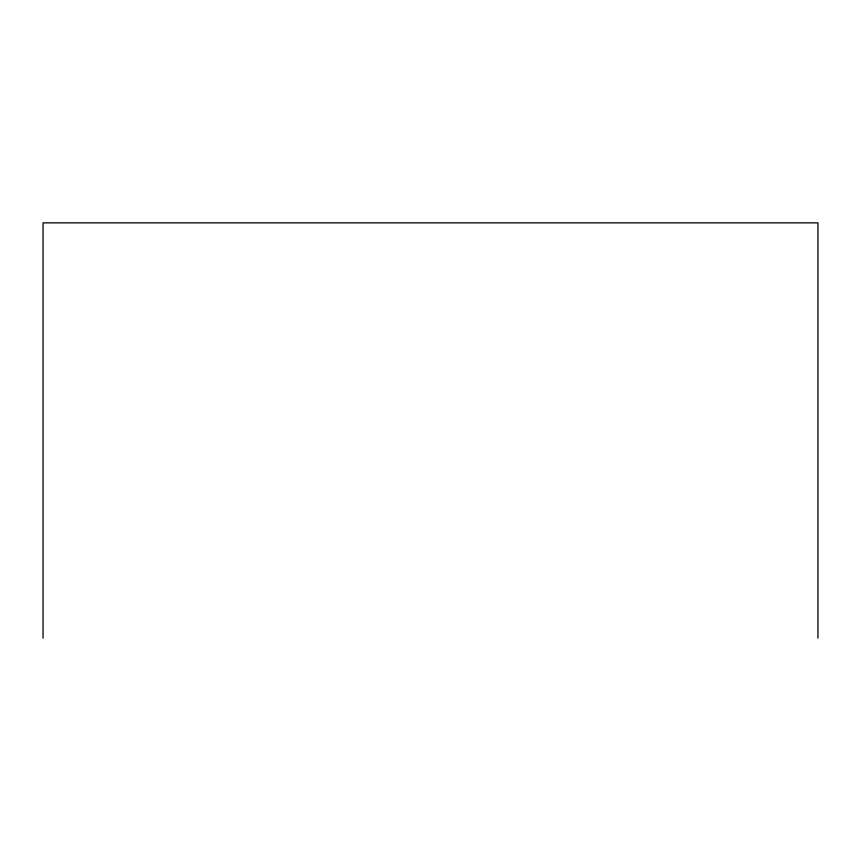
<?xml version="1.0" encoding="UTF-8"?>
<svg xmlns="http://www.w3.org/2000/svg" width="861" height="861" viewBox="0 0 861 861"><rect width="100%" height="100%" fill="white"/><g stroke="black" fill="none" stroke-linecap="round" stroke-linejoin="round"><path stroke-width="1.29" d="M817.95 638.141L817.95 222.859L43.05 222.859L43.05 638.141"/></g></svg>
